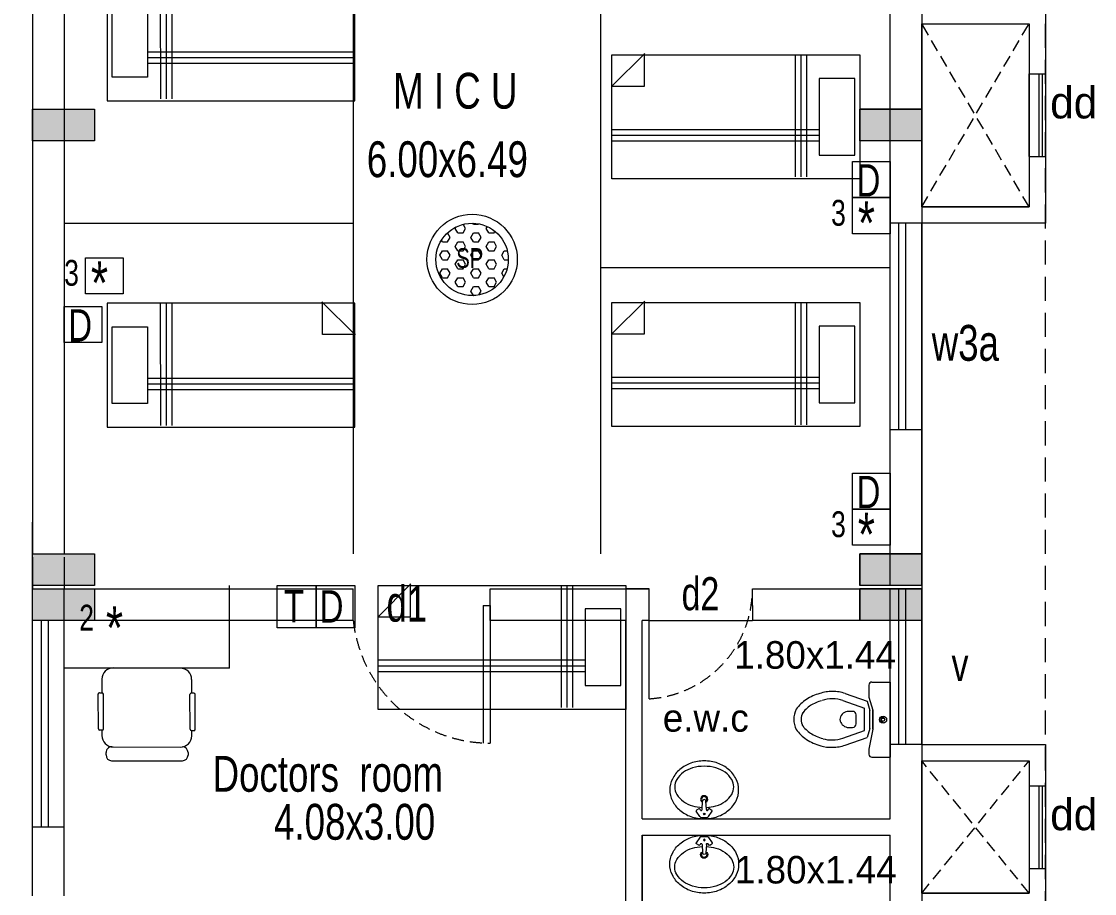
# Model space of a CAD drawing. Header units: metres. Extents: x 191982 to 427160, y -8904 to 80370.
# Drawn here: x 355929 to 363726, y 20274 to 26608 of the extents above; entities that cross this region are included whole.
import ezdxf

# ---------------------------------------------------------------- set-up
doc = ezdxf.new("R2010")
doc.units = ezdxf.units.M
doc.header["$LTSCALE"] = 700
doc.header["$MEASUREMENT"] = 0
doc.linetypes.add('DASHED2', pattern=[0.375, 0.25, -0.125])
doc.linetypes.add('HIDDEN2', pattern=[0.1875, 0.125, -0.0625])
doc.layers.get('0').update_dxf_attribs({"lineweight": 9})
for name, color, linetype, lineweight in [('COLUMN', 7, 'Continuous', 9), ('elevations', 22, 'Continuous', 9), ('FURNITURE', 7, 'Continuous', 9), ('MAIN GATE', 7, 'Continuous', 9), ('NEW PLANS', 7, 'Continuous', 9), ('PLAN', 7, 'Continuous', 9)]:
    doc.layers.add(name, color=color, linetype=linetype, lineweight=lineweight)
doc.styles.add('RVR', font='MOD20.TTF')
doc.styles.get("Standard").update_dxf_attribs({"font": 'swisscl.ttf'})

# ---------------------------------------------------------------- blocks, each defined once
blk = doc.blocks.new('EWC')
at = {"layer": 'COLUMN'}
blk.add_line((-0.2727, 0), (0.2727, 0), dxfattribs=at)
at = {"layer": 'PLAN'}
for p, q in [((-0.2727, -0.1316), (-0.2727, 0)), ((0.2727, -0.1316), (0.2727, 0)), ((-0.2512, -0.1532), (-0.1643, -0.1532)), ((-0.1643, -0.1532), (-0.0685, -0.1258)), ((-0.1341, -0.167), (-0.0654, -0.1474)), ((-0.0685, -0.1258), (0.0685, -0.1258)), ((0.0685, -0.1258), (-0.0685, -0.1258)), ((0.0654, -0.1474), (-0.0654, -0.1474)), ((0.0654, -0.1474), (0.1293, -0.1656)), ((0.0685, -0.1258), (0.2143, -0.1532)), ((0.2143, -0.1532), (0.2512, -0.1532)), ((-0.1895, -0.3249), (-0.1341, -0.167)), ((-0.1386, -0.3427), (-0.0831, -0.1844)), ((0.0788, -0.1844), (-0.0831, -0.1844)), ((0.1343, -0.3427), (0.0788, -0.1844)), ((0.1852, -0.3249), (0.1293, -0.1656)), ((-0.0603, -0.2716), (-0.0603, -0.3111)), ((0.0297, -0.2453), (-0.034, -0.2453)), ((0.056, -0.3111), (0.056, -0.2716))]:
    blk.add_line(p, q, dxfattribs=at)
for radius in [0.026, 0.0118]:
    blk.add_circle((0, -0.0508), radius, dxfattribs=at)
for centre, radius, start, end in [((-0.0141, -0.0486), 0.0036, 90.20714, 251.79286), ((-0.0127, -0.0573), 0.0036, 126.20714, 287.79286), ((0, -0.0508), 0.0153, 184.45592, 193.54408), ((0, -0.0508), 0.0153, 220.45592, 229.54408), ((-0.0065, -0.0635), 0.0036, 162.20714, 323.79286), ((0, -0.0508), 0.0153, 256.45592, 265.54408), ((0.0022, -0.0649), 0.0036, 198.20714, 359.79286), ((0, -0.0508), 0.0153, 292.45592, 301.54408), ((0.0101, -0.0609), 0.0036, 234.20714, 35.79286), ((0, -0.0508), 0.0153, 328.45592, 337.54408), ((0.0141, -0.0531), 0.0036, 270.20714, 71.79286), ((-0.2512, -0.1316), 0.0216, 180, 270), ((0.2512, -0.1316), 0.0216, 270, 360), ((-0.034, -0.2716), 0.0263, 90, 180), ((0.0055, -0.2984), 0.067, 190.92396, 265.02141), ((-0.0109, -0.2978), 0.0682, 279.07843, 348.78496), ((0.0297, -0.2716), 0.0263, 360, 90), ((0.0832, -0.4179), 0.2881, 161.16462, 180), ((0.0832, -0.4179), 0.2342, 161.16462, 180), ((-0.0002, -0.3646), 0.000539, 260.70561, 283.41981), ((-0.0875, -0.4179), 0.2342, 360, 18.83538), ((-0.0875, -0.4179), 0.2881, 360, 18.83538), ((0.0832, -0.4179), 0.2881, 180, 198.83538), ((0.0832, -0.4179), 0.2342, 180, 198.83538), ((-0.0193, -0.4324), 0.1664, 341.16462, 3.77544), ((-0.0193, -0.4324), 0.2203, 341.16462, 3.77544), ((0.1598, -0.4175), 0.3615, 194.96262, 211.78382), ((0.1598, -0.4175), 0.3076, 194.96262, 211.78382), ((-0.1809, -0.4026), 0.3298, 327.64617, 344.75526), ((-0.1809, -0.4026), 0.3837, 327.64617, 344.75526), ((0.1069, -0.4322), 0.3092, 214.63594, 233.93892), ((0.1069, -0.4322), 0.2553, 214.63594, 233.93892), ((-0.1112, -0.4322), 0.2553, 306.06108, 325.36406), ((-0.1112, -0.4322), 0.3092, 306.06108, 325.36406), ((-0.0022, -0.5371), 0.1624, 243.29881, 270), ((-0.0022, -0.5371), 0.1085, 243.29881, 270), ((-0.0022, -0.5371), 0.1085, 270, 296.70119), ((-0.0022, -0.5371), 0.1624, 270, 296.70119)]:
    blk.add_arc(centre, radius, start, end, dxfattribs=at)
blk = doc.blocks.new('BASIN')
at = {"layer": 'PLAN'}
for p, q in [((-0.0664, 0.0159), (-0.1279, 0.0123)), ((-0.0732, 0.0397), (-0.062, 0.0562)), ((-0.0629, 0.0267), (-0.0719, 0.0327)), ((-0.0163, 0.0314), (-0.0551, 0.0576)), ((-0.0103, -0.0193), (-0.0103, 0.0193)), ((-0.0664, -0.0159), (-0.1279, -0.0123)), ((-0.0732, -0.0397), (-0.062, -0.0562)), ((-0.0629, -0.0267), (-0.0719, -0.0327)), ((-0.0163, -0.0315), (-0.0551, -0.0576))]:
    blk.add_line(p, q, dxfattribs=at)
blk.add_lwpolyline([(-0.2102, -0.25, 0.114941), (-0.1316, -0.2317, 0.103853), (-0.0616, -0.1768, 0.091249), (-0.0165, -0.0975, 0.083978), (0, 0, 0.083978), (-0.0165, 0.0975, 0.091249), (-0.0616, 0.1768, 0.103853), (-0.1316, 0.2317, 0.114941), (-0.2102, 0.25, 0.114941), (-0.2887, 0.2317, 0.103853), (-0.3588, 0.1768, 0.091249), (-0.4039, 0.0975, 0.083978), (-0.4204, 0, 0.083978), (-0.4039, -0.0975, 0.091249), (-0.3588, -0.1768, 0.103853), (-0.2887, -0.2317, 0.114941)], format="xyb", close=True, dxfattribs=at)
for points in [[(-0.082, 0.015, 0.058321), (-0.0937, 0.085, 0.08231), (-0.1256, 0.1515, 0.106842), (-0.1772, 0.1994, 0.134388), (-0.2316, 0.2143, 0.134388), (-0.286, 0.1994, 0.106842), (-0.3377, 0.1515, 0.08231), (-0.3696, 0.085, 0.070665), (-0.3816, 0)], [(-0.3816, 0, 0.070665), (-0.3696, -0.085, 0.08231), (-0.3377, -0.1515, 0.106842), (-0.286, -0.1994, 0.134388), (-0.2316, -0.2143, 0.134388), (-0.1772, -0.1994, 0.106842), (-0.1256, -0.1515, 0.08231), (-0.0937, -0.085, 0.058296), (-0.082, -0.015)]]:
    blk.add_lwpolyline(points, format="xyb", dxfattribs=at)
for radius in [0.00569, 0.00369]:
    blk.add_circle((-0.0349, 0), radius, dxfattribs=at)
for centre, radius, start, end in [((-0.142, -0.0004), 0.0257, 30.89641, 331.20825), ((-0.142, -0.0004), 0.0188, 42.66127, 320.64746), ((-0.1279, 0), 0.0123, 89.75733, 270.24267), ((-0.0691, 0.0369), 0.005, 145.96273, 235.96273), ((-0.0663, 0.0218), 0.0059, 268.92232, 55.39757), ((-0.0579, 0.0534), 0.005, 55.96273, 145.96273), ((-0.0247, 0.0197), 0.0144, 358.39997, 54.51472), ((-0.0691, -0.0369), 0.005, 123.91807, 214.03727), ((-0.0663, -0.0218), 0.0059, 304.60243, 91.07768), ((-0.0579, -0.0534), 0.005, 214.03727, 304.00089), ((-0.0247, -0.0197), 0.0144, 305.48528, 1.60003)]:
    blk.add_arc(centre, radius, start, end, dxfattribs=at)
blk = doc.blocks.new('A$C68D14229')
for p, q in [((0.53, 0.15), (0.53, 72.15)), ((0.53, 72.15), (36.53, 72.15)), ((36.53, 72.15), (36.53, 0.15)), ((22.29, 60.4), (22.29, 0.15)), ((23.96, 60.4), (23.96, 0.15)), ((25.62, 60.4), (25.62, 0.15)), ((0.53, 56.71), (36, 56.69)), ((0.53, 55.02), (36, 55.02)), ((0.53, 53.36), (36, 53.36)), ((0.11, 9.73), (9.63, 0.15)), ((9.63, 9.58), (0.11, 9.58)), ((9.63, 0), (9.63, 9.58)), ((36.53, 0.15), (0.53, 0.15))]:
    blk.add_line(p, q)
blk.add_lwpolyline([(29.63, 70.7), (7.38, 70.7), (7.38, 60.4), (29.63, 60.4)], close=True)
blk = doc.blocks.new('CH')
for p, q in [((606477.29, 498287.22), (606457.8, 498287.3)), ((606454.48, 498284), (606454.46, 498280.09)), ((606480.58, 498283.9), (606480.57, 498279.98)), ((606480.58, 498283.9), (606480.57, 498279.98)), ((606453.47, 498269.58), (606453.43, 498279.68)), ((606453.84, 498280.09), (606454.52, 498280.09)), ((606454.97, 498269.58), (606454.93, 498279.67)), ((606480.13, 498269.48), (606480.09, 498279.57)), ((606481.18, 498279.98), (606480.51, 498279.98)), ((606481.64, 498269.47), (606481.6, 498279.56)), ((606454.55, 498269.17), (606453.88, 498269.17)), ((606454.5, 498269.25), (606454.49, 498267.66)), ((606480.54, 498269.06), (606481.22, 498269.06)), ((606480.6, 498267.55), (606480.6, 498269.06)), ((606457.78, 498264.34), (606477.27, 498264.26)), ((606455.69, 498262), (606455.69, 498262.72)), ((606457.34, 498260.34), (606477.88, 498260.34)), ((606479.54, 498262.7), (606479.54, 498261.98))]:
    blk.add_line(p, q)
for centre, radius, start, end in [((606457.78, 498283.99), 3.31, 89.7698, 179.7698), ((606477.27, 498283.91), 3.31, 359.7698, 89.7698), ((606453.84, 498279.68), 0.414, 89.7698, 179.7698), ((606454.52, 498279.67), 0.414, 359.7698, 89.7698), ((606480.51, 498279.57), 0.414, 89.7698, 179.7698), ((606481.18, 498279.57), 0.414, 359.7698, 89.7698), ((606453.88, 498269.58), 0.414, 179.7698, 269.7698), ((606454.56, 498269.58), 0.414, 269.7698, 359.7698), ((606480.55, 498269.48), 0.414, 179.7698, 269.7698), ((606481.22, 498269.47), 0.414, 269.7698, 359.7698), ((606457.8, 498267.64), 3.31, 179.7698, 269.7698), ((606477.29, 498267.57), 3.31, 269.7698, 359.7698), ((606457.34, 498262.71), 1.65, 89.7698, 179.7698), ((606477.89, 498262.71), 1.65, 359.7698, 89.7698), ((606457.34, 498261.99), 1.65, 179.7698, 269.7698), ((606477.88, 498261.99), 1.65, 269.7698, 359.7698)]:
    blk.add_arc(centre, radius, start, end)
blk = doc.blocks.new('DAS')
at = {"layer": 'MAIN GATE'}
h = blk.add_hatch(dxfattribs=at)
h.set_pattern_fill('HEX', color=1, scale=0.3, style=0)
h.paths.add_polyline_path([(-3163.779, -2.1999, 1), (-3163.253, -2.1999, 1)])
at = {"layer": 'MAIN GATE', "color": 5}
for radius in [0.3279, 0.263]:
    blk.add_circle((-3163.516, -2.1999), radius, dxfattribs=at)
at = {"layer": 'NEW PLANS', "color": 7}
blk.add_text('SP', height=0.144, dxfattribs=at).set_placement((-3163.6314, -2.2621))

msp = doc.modelspace()

# ---------------------------------------------------------------- hatches: boundary and pattern name
at = {"layer": 'NEW PLANS'}
for points in [[(356459.904, 25741.692), (356459.904, 25971.692), (356009.904, 25971.692), (356009.904, 25741.692)], [(362249.904, 25971.692), (362249.904, 25741.692), (362019.904, 25741.692), (362019.904, 25971.692)], [(362249.904, 25971.692), (362249.904, 25741.692), (362019.904, 25741.692), (362019.904, 25971.692)], [(362249.904, 25971.692), (362469.904, 25971.692), (362469.904, 25741.692), (362249.904, 25741.692)], [(362249.904, 25971.692), (362469.904, 25971.692), (362469.904, 25741.692), (362249.904, 25741.692)], [(356459.904, 22511.692), (356459.904, 22741.692), (356009.904, 22741.692), (356009.904, 22511.692)], [(356459.904, 22511.692), (356459.904, 22741.692), (356009.904, 22741.692), (356009.904, 22511.692)], [(362249.904, 22741.692), (362249.904, 22511.692), (362019.904, 22511.692), (362019.904, 22741.692)], [(362249.904, 22741.692), (362249.904, 22511.692), (362019.904, 22511.692), (362019.904, 22741.692)], [(362249.904, 22741.692), (362249.904, 22511.692), (362019.904, 22511.692), (362019.904, 22741.692)], [(362249.904, 22741.692), (362249.904, 22511.692), (362019.904, 22511.692), (362019.904, 22741.692)], [(362249.904, 22741.692), (362469.904, 22741.692), (362469.904, 22511.692), (362249.904, 22511.692)], [(362249.904, 22741.692), (362469.904, 22741.692), (362469.904, 22511.692), (362249.904, 22511.692)], [(362249.904, 22741.692), (362469.904, 22741.692), (362469.904, 22511.692), (362249.904, 22511.692)], [(362249.904, 22741.692), (362469.904, 22741.692), (362469.904, 22511.692), (362249.904, 22511.692)], [(356459.904, 22256.692), (356459.904, 22486.692), (356009.904, 22486.692), (356009.904, 22256.692)], [(362249.904, 22486.692), (362249.904, 22256.692), (362019.904, 22256.692), (362019.904, 22486.692)], [(362249.904, 22486.692), (362249.904, 22256.692), (362019.904, 22256.692), (362019.904, 22486.692)], [(362249.904, 22486.692), (362469.904, 22486.692), (362469.904, 22256.692), (362249.904, 22256.692)], [(362249.904, 22486.692), (362469.904, 22486.692), (362469.904, 22256.692), (362249.904, 22256.692)]]:
    msp.add_hatch(color=256, dxfattribs=at).paths.add_polyline_path(points)

# ---------------------------------------------------------------- linework, layer by layer
for points in [[(361967.347, 25591.487), (362239.904, 25591.487), (362239.904, 25329.985), (361967.347, 25329.985)], [(361967.096, 25328.013), (362239.904, 25328.013), (362239.904, 25066.27), (361967.096, 25066.27)], [(356395.32, 24891.933), (356668.127, 24891.933), (356668.127, 24630.191), (356395.32, 24630.191)], [(356239.904, 24537.72), (356512.46, 24537.72), (356512.46, 24276.218), (356239.904, 24276.218)], [(361967.347, 23327.772), (362239.904, 23327.772), (362239.904, 23066.27), (361967.347, 23066.27)], [(361967.096, 23066.27), (362239.904, 23066.27), (362239.904, 22804.527), (361967.096, 22804.527)], [(357787.113, 22511.692), (358069.652, 22511.692), (358069.652, 22204.684), (357787.113, 22204.684)], [(358069.652, 22511.692), (358352.191, 22511.692), (358352.191, 22204.684), (358069.652, 22204.684)]]:
    msp.add_lwpolyline(points, close=True)
at = {"layer": 'elevations'}
for p, q in [((360139.904, 22741.692), (360139.904, 28971.692)), ((358339.904, 27341.692), (358339.904, 22741.692)), ((356239.904, 25141.692), (358339.904, 25141.692)), ((362239.904, 24818.359), (360139.904, 24818.359)), ((358339.904, 22256.692), (358339.904, 22486.692)), ((359333.835, 22256.692), (359333.835, 22486.692))]:
    msp.add_line(p, q, dxfattribs=at)
at = {"layer": 'FURNITURE'}
for q in [(357439.904, 22511.692), (356239.904, 21911.692)]:
    msp.add_line((357439.904, 21911.692), q, dxfattribs=at)
at = {"layer": 'NEW PLANS'}
for p, q in [((362239.904, 24191.692), (362239.904, 30641.692)), ((362239.904, 22741.692), (362239.904, 30641.692)), ((356009.904, 29201.692), (356009.904, 22971.692)), ((356239.904, 29201.692), (356239.904, 26201.692)), ((363369.904, 26711.084), (363369.904, 25141.692)), ((362469.904, 25261.692), (362469.904, 26591.084)), ((362469.904, 25261.692), (362469.904, 26591.084)), ((362469.904, 26201.692), (362469.904, 26591.084)), ((362469.904, 26591.084), (363249.904, 26591.084)), ((362469.904, 26591.084), (363249.904, 26591.084)), ((363249.904, 26591.084), (363249.904, 25261.692)), ((356239.904, 26201.692), (356239.904, 25971.692)), ((363249.904, 26226.388), (363369.904, 26226.388)), ((363249.904, 25626.388), (363249.904, 26226.388)), ((363319.904, 26226.388), (363319.904, 25626.388)), ((363344.904, 26226.388), (363344.904, 25626.388)), ((356239.904, 25971.692), (356239.904, 22971.692)), ((362469.904, 25971.692), (362019.904, 25971.692)), ((362019.904, 25741.692), (362019.904, 25971.692)), ((362019.904, 25971.692), (362019.904, 25741.692)), ((362469.904, 25971.692), (362019.904, 25971.692)), ((362469.904, 25971.692), (362019.904, 25971.692)), ((362469.904, 25971.692), (362019.904, 25971.692)), ((362469.904, 25971.692), (362019.904, 25971.692)), ((362019.904, 25971.692), (362469.904, 25971.692)), ((362019.904, 25971.692), (362469.904, 25971.692)), ((362019.904, 25971.692), (362469.904, 25971.692)), ((362019.904, 25971.692), (362469.904, 25971.692)), ((362019.904, 25971.692), (362469.904, 25971.692)), ((362019.904, 25971.692), (362469.904, 25971.692)), ((362019.904, 25971.692), (362469.904, 25971.692)), ((362019.904, 25971.692), (362469.904, 25971.692)), ((362019.904, 25971.692), (362469.904, 25971.692)), ((362019.904, 25971.692), (362469.904, 25971.692)), ((362019.904, 25971.692), (362469.904, 25971.692)), ((362019.904, 25971.692), (362469.904, 25971.692)), ((362019.904, 25971.692), (362469.904, 25971.692)), ((362019.904, 25971.692), (362469.904, 25971.692)), ((362019.904, 25971.692), (362469.904, 25971.692)), ((362019.904, 25971.692), (362469.904, 25971.692)), ((362019.904, 25971.692), (362469.904, 25971.692)), ((362239.904, 25741.692), (362239.904, 25971.692)), ((362469.904, 25741.692), (362469.904, 25971.692)), ((362469.904, 25741.692), (362469.904, 25971.692)), ((362469.904, 25741.692), (362469.904, 25971.692)), ((362469.904, 25741.692), (362019.904, 25741.692)), ((362469.904, 25741.692), (362019.904, 25741.692)), ((362239.904, 25741.692), (362019.904, 25741.692)), ((363249.904, 25626.388), (363369.904, 25626.388)), ((362469.904, 25261.692), (363249.904, 25261.692)), ((363249.904, 25261.692), (362469.904, 25261.692)), ((362469.904, 25261.692), (363249.904, 25261.692)), ((362469.904, 25141.692), (362239.904, 25141.692)), ((362304.904, 23641.692), (362304.904, 25141.692)), ((362354.904, 23641.692), (362354.904, 25141.692)), ((362469.904, 22741.692), (362469.904, 25141.692)), ((362469.904, 22741.692), (362469.904, 25141.692)), ((363369.904, 25141.692), (362469.904, 25141.692)), ((362239.904, 22741.692), (362239.904, 24071.692)), ((362239.904, 22741.692), (362239.904, 24071.692)), ((362469.904, 23641.692), (362239.904, 23641.692)), ((356009.904, 22741.692), (356009.904, 22971.692)), ((356009.904, 22971.692), (356009.904, 22741.692)), ((356239.904, 22971.692), (356239.904, 22741.692)), ((356009.904, 20256.692), (356009.904, 22716.692)), ((356009.904, 22716.692), (356009.904, 22486.692)), ((356239.904, 22716.692), (356239.904, 22486.692)), ((362469.904, 22741.692), (362019.904, 22741.692)), ((362019.904, 22511.692), (362019.904, 22741.692)), ((362019.904, 22741.692), (362019.904, 22511.692)), ((362469.904, 22741.692), (362019.904, 22741.692)), ((362469.904, 22741.692), (362019.904, 22741.692)), ((362469.904, 22741.692), (362019.904, 22741.692)), ((362469.904, 22741.692), (362019.904, 22741.692)), ((362019.904, 22741.692), (362469.904, 22741.692)), ((362019.904, 22741.692), (362469.904, 22741.692)), ((362019.904, 22741.692), (362469.904, 22741.692)), ((362019.904, 22741.692), (362469.904, 22741.692)), ((362019.904, 22741.692), (362469.904, 22741.692)), ((362019.904, 22741.692), (362469.904, 22741.692)), ((362019.904, 22741.692), (362469.904, 22741.692)), ((362019.904, 22741.692), (362469.904, 22741.692)), ((362019.904, 22741.692), (362469.904, 22741.692)), ((362019.904, 22741.692), (362469.904, 22741.692)), ((362019.904, 22741.692), (362469.904, 22741.692)), ((362019.904, 22741.692), (362469.904, 22741.692)), ((362019.904, 22741.692), (362469.904, 22741.692)), ((362019.904, 22741.692), (362469.904, 22741.692)), ((362019.904, 22741.692), (362469.904, 22741.692)), ((362019.904, 22741.692), (362469.904, 22741.692)), ((362019.904, 22741.692), (362469.904, 22741.692)), ((362469.904, 22741.692), (362019.904, 22741.692)), ((362019.904, 22511.692), (362019.904, 22741.692)), ((362019.904, 22741.692), (362019.904, 22511.692)), ((362469.904, 22741.692), (362019.904, 22741.692)), ((362469.904, 22741.692), (362019.904, 22741.692)), ((362469.904, 22741.692), (362019.904, 22741.692)), ((362469.904, 22741.692), (362019.904, 22741.692)), ((362019.904, 22741.692), (362469.904, 22741.692)), ((362019.904, 22741.692), (362469.904, 22741.692)), ((362019.904, 22741.692), (362469.904, 22741.692)), ((362019.904, 22741.692), (362469.904, 22741.692)), ((362019.904, 22741.692), (362469.904, 22741.692)), ((362019.904, 22741.692), (362469.904, 22741.692)), ((362019.904, 22741.692), (362469.904, 22741.692)), ((362019.904, 22741.692), (362469.904, 22741.692)), ((362019.904, 22741.692), (362469.904, 22741.692)), ((362019.904, 22741.692), (362469.904, 22741.692)), ((362019.904, 22741.692), (362469.904, 22741.692)), ((362019.904, 22741.692), (362469.904, 22741.692)), ((362019.904, 22741.692), (362469.904, 22741.692)), ((362019.904, 22741.692), (362469.904, 22741.692)), ((362019.904, 22741.692), (362469.904, 22741.692)), ((362019.904, 22741.692), (362469.904, 22741.692)), ((362019.904, 22741.692), (362469.904, 22741.692)), ((362239.904, 22511.692), (362239.904, 22741.692)), ((362239.904, 22511.692), (362239.904, 22741.692)), ((362244.904, 22741.692), (362469.904, 22741.692)), ((362244.904, 22741.692), (362469.904, 22741.692)), ((362469.904, 22511.692), (362469.904, 22741.692)), ((362469.904, 22511.692), (362469.904, 22741.692)), ((362469.904, 22511.692), (362469.904, 22741.692)), ((362469.904, 22511.692), (362469.904, 22741.692)), ((362469.904, 22511.692), (362469.904, 22741.692)), ((362469.904, 22511.692), (362469.904, 22741.692)), ((356239.904, 20256.692), (356239.904, 22486.692)), ((356459.904, 22486.692), (358339.904, 22486.692)), ((359333.835, 22486.692), (360489.904, 22486.692)), ((359333.835, 22366.692), (359333.835, 22486.692)), ((359569.904, 22486.692), (360489.904, 22486.692)), ((360489.904, 22486.692), (360319.904, 22486.692)), ((360489.904, 21688.256), (360489.904, 22486.692)), ((361239.904, 22486.692), (362019.904, 22486.692)), ((361239.904, 22366.692), (361239.904, 22486.692)), ((361239.904, 22486.692), (362469.904, 22486.692)), ((362469.904, 22486.692), (362019.904, 22486.692)), ((362019.904, 22256.692), (362019.904, 22486.692)), ((362019.904, 22486.692), (362019.904, 22256.692)), ((362469.904, 22486.692), (362019.904, 22486.692)), ((362469.904, 22486.692), (362019.904, 22486.692)), ((362469.904, 22486.692), (362019.904, 22486.692)), ((362469.904, 22486.692), (362019.904, 22486.692)), ((362019.904, 22486.692), (362469.904, 22486.692)), ((362019.904, 22486.692), (362469.904, 22486.692)), ((362019.904, 22486.692), (362469.904, 22486.692)), ((362019.904, 22486.692), (362469.904, 22486.692)), ((362019.904, 22486.692), (362469.904, 22486.692)), ((362019.904, 22486.692), (362469.904, 22486.692)), ((362019.904, 22486.692), (362469.904, 22486.692)), ((362019.904, 22486.692), (362469.904, 22486.692)), ((362019.904, 22486.692), (362469.904, 22486.692)), ((362019.904, 22486.692), (362469.904, 22486.692)), ((362019.904, 22486.692), (362469.904, 22486.692)), ((362019.904, 22486.692), (362469.904, 22486.692)), ((362019.904, 22486.692), (362469.904, 22486.692)), ((362019.904, 22486.692), (362469.904, 22486.692)), ((362019.904, 22486.692), (362469.904, 22486.692)), ((362019.904, 22486.692), (362469.904, 22486.692)), ((362019.904, 22486.692), (362469.904, 22486.692)), ((362239.904, 20816.692), (362239.904, 22486.692)), ((362239.904, 20816.692), (362239.904, 22486.692)), ((362239.904, 20816.692), (362239.904, 22486.692)), ((362239.904, 22256.692), (362239.904, 22486.692)), ((362244.904, 22486.692), (362469.904, 22486.692)), ((362304.904, 21356.692), (362304.904, 22486.692)), ((362354.904, 21356.692), (362354.904, 22486.692)), ((362469.904, 21356.692), (362469.904, 22486.692)), ((362469.904, 21356.692), (362469.904, 22486.692)), ((362469.904, 22256.692), (362469.904, 22486.692)), ((362469.904, 22256.692), (362469.904, 22486.692)), ((362469.904, 22256.692), (362469.904, 22486.692)), ((359283.835, 22366.692), (359283.835, 21366.692)), ((359283.835, 22366.692), (359333.835, 22366.692)), ((359333.835, 22366.692), (359333.835, 21366.692)), ((361239.904, 22366.692), (361239.904, 22256.692)), ((356074.904, 20756.692), (356074.904, 22256.692)), ((356124.904, 20756.692), (356124.904, 22256.692)), ((358339.904, 22256.692), (356459.904, 22256.692)), ((360319.904, 22256.692), (359333.835, 22256.692)), ((360319.904, 20696.692), (360319.904, 22256.692)), ((360439.904, 20816.692), (360439.904, 22256.692)), ((360489.904, 22256.692), (360439.904, 22256.692)), ((360489.904, 22256.692), (361239.904, 22256.692)), ((362019.904, 22256.692), (361239.904, 22256.692)), ((356009.904, 21101.692), (356009.904, 22101.692)), ((362469.904, 21356.692), (362239.904, 21356.692)), ((362469.904, 21356.692), (363369.904, 21356.692)), ((363369.904, 21356.692), (363369.904, 20156.692)), ((362469.904, 20276.692), (362469.904, 21236.692)), ((362469.904, 20276.692), (362469.904, 21236.692)), ((362469.904, 21236.692), (363249.904, 21236.692)), ((363249.904, 21056.692), (363369.904, 21056.692)), ((363319.904, 21056.692), (363319.904, 20456.692)), ((363344.904, 21056.692), (363344.904, 20456.692)), ((360439.904, 20816.692), (362239.904, 20816.692)), ((356239.904, 20756.692), (356009.904, 20756.692)), ((360319.904, 20056.692), (360319.904, 20696.692)), ((360439.904, 20056.692), (360439.904, 20696.692)), ((360439.904, 20696.692), (362239.904, 20696.692)), ((360439.904, 20696.692), (360439.904, 20056.692)), ((362239.904, 20576.692), (362239.904, 20696.692)), ((362239.904, 20576.692), (362239.904, 20696.692)), ((362239.904, 20576.692), (362239.904, 20696.692)), ((362239.904, 20456.692), (362239.904, 20696.692)), ((362239.904, 19256.692), (362239.904, 20456.692)), ((362239.904, 19256.692), (362239.904, 20456.692)), ((362239.904, 19256.692), (362239.904, 20456.692)), ((363249.904, 20456.692), (363369.904, 20456.692)), ((362469.904, 20276.692), (363249.904, 20276.692))]:
    msp.add_line(p, q, dxfattribs=at)
at = {"layer": 'NEW PLANS', "linetype": 'HIDDEN2'}
for p, q in [((362469.904, 25261.692), (363249.904, 26591.084)), ((363249.904, 25261.692), (362469.904, 26591.084)), ((362469.904, 20276.692), (363249.904, 21236.692)), ((363249.904, 20276.692), (362469.904, 21236.692))]:
    msp.add_line(p, q, dxfattribs=at)
at = {"layer": 'NEW PLANS'}
for points in [[(362469.904, 26591.084), (362469.904, 25261.692)], [(362469.904, 26591.084), (362469.904, 25261.692)], [(362469.904, 25141.692), (362469.904, 22741.692)], [(362469.904, 25141.692), (362469.904, 22741.692)], [(362469.904, 22486.692), (362469.904, 21356.692)], [(362469.904, 21236.692), (362469.904, 20276.692)], [(362469.904, 21236.692), (363249.904, 21236.692), (363249.904, 20276.692), (362469.904, 20276.692)]]:
    msp.add_lwpolyline(points, dxfattribs=at)
for points in [[(356009.904, 25741.692), (356009.904, 25971.692), (356459.904, 25971.692), (356459.904, 25741.692)], [(362019.904, 25741.692), (362019.904, 25971.692), (362469.904, 25971.692), (362469.904, 25741.692)], [(362019.904, 25741.692), (362019.904, 25971.692), (362469.904, 25971.692), (362469.904, 25741.692)], [(356009.904, 22511.692), (356009.904, 22741.692), (356459.904, 22741.692), (356459.904, 22511.692)], [(356009.904, 22511.692), (356009.904, 22741.692), (356459.904, 22741.692), (356459.904, 22511.692)], [(362019.904, 22511.692), (362019.904, 22741.692), (362469.904, 22741.692), (362469.904, 22511.692)], [(362019.904, 22511.692), (362019.904, 22741.692), (362469.904, 22741.692), (362469.904, 22511.692)], [(362019.904, 22511.692), (362019.904, 22741.692), (362469.904, 22741.692), (362469.904, 22511.692)], [(362019.904, 22511.692), (362019.904, 22741.692), (362469.904, 22741.692), (362469.904, 22511.692)], [(356009.904, 22256.692), (356009.904, 22486.692), (356459.904, 22486.692), (356459.904, 22256.692)], [(362019.904, 22256.692), (362019.904, 22486.692), (362469.904, 22486.692), (362469.904, 22256.692)], [(362019.904, 22256.692), (362019.904, 22486.692), (362469.904, 22486.692), (362469.904, 22256.692)]]:
    msp.add_lwpolyline(points, close=True, dxfattribs=at)
at = {"layer": 'NEW PLANS', "linetype": 'HIDDEN2'}
for centre, radius, start, end in [((360439.904, 22486.692), 800, 273.5833217, 0), ((359333.835, 22366.692), 1000, 186.3153156, 270)]:
    msp.add_arc(centre, radius, start, end, dxfattribs=at)
at = {"layer": 'PLAN', "linetype": 'DASHED2'}
msp.add_lwpolyline([(363369.904, 15653.9), (363369.904, 55414.485), (359842.696, 58941.692), (357139.904, 58941.692), (357139.904, 62171.692), (353909.904, 62171.692), (353909.904, 64874.485), (350382.696, 68401.692), (330027.111, 68401.692), (326269.904, 64644.485), (326269.904, 62171.692), (323039.904, 62171.692), (323039.904, 58941.692), (320337.111, 58941.692), (316809.904, 55414.485), (316809.904, 15653.9)], dxfattribs=at)
at = {"layer": 'PLAN'}
msp.add_lwpolyline([(317709.904, 16026.692), (317709.904, 55041.692), (320709.904, 58041.692), (323939.904, 58041.692), (323939.904, 61271.692), (327169.904, 61271.692), (327169.904, 64271.692), (330399.904, 67501.692), (350009.904, 67501.692), (353009.904, 64501.692), (353009.904, 61271.692), (356239.904, 61271.692), (356239.904, 58041.692), (359469.904, 58041.692), (362469.904, 55041.692), (362469.904, 16026.692), (359239.904, 12796.692), (356239.904, 12796.692), (356239.904, 9566.692), (353009.904, 9566.692), (353009.904, 7416.692)], dxfattribs=at)

# ---------------------------------------------------------------- block references
at = {"layer": 'FURNITURE', "yscale": 25.000000000091}
for p, xscale, zscale, rotation in [((358355.973, 26944.788), -25.000000000091, 25, 90), ((360216.031, 26377.96), 25.000000000091, 25.000000000091, 270), ((358355.973, 24573.913), -25.000000000091, 25, 90), ((360216.031, 24579.005), 25.000000000091, 25.000000000091, 270), ((358516.031, 22524.892), 25.000000000091, 25.000000000091, 270)]:
    msp.add_blockref('A$C68D14229', p, dxfattribs=dict(at, xscale=xscale, zscale=zscale, rotation=rotation))
at = {"layer": 'FURNITURE', "xscale": 25.000000000091, "yscale": 25.000000000091, "zscale": 25.000000000091}
msp.add_blockref('CH', (-14804848.634, -12435269.779), dxfattribs=at)
at = {"layer": 'MAIN GATE', "xscale": 1000, "yscale": 1000, "zscale": 1000}
msp.add_blockref('DAS', (3522719.616, 27079.391), dxfattribs=at)
at = {"layer": 'NEW PLANS', "yscale": 1000, "zscale": 1000, "rotation": 270}
for name, p, xscale in [('EWC', (362239.904, 21536.692), 1000), ('BASIN', (360889.904, 20816.692), 1000), ('BASIN', (360889.904, 20697.255), -1000)]:
    msp.add_blockref(name, p, dxfattribs=dict(at, xscale=xscale))

# ---------------------------------------------------------------- texts
at = {"attachment_point": 1}
for s, insert, char_height, width in [('D', (361996.35, 25571.072), 234.375, 128.74319), ('3', (361811.68, 25311.68), 187.5, 102.99455), ('*', (362005.767, 25300.792), 312.5, 171.65759), ('3', (356239.904, 24875.601), 187.5, 102.99455), ('*', (356433.991, 24864.713), 312.5, 171.65759), ('D', (356268.906, 24517.304), 234.375, 128.74319), ('D', (361996.35, 23307.357), 234.375, 128.74319), ('3', (361811.68, 23049.938), 187.5, 102.99455), ('*', (362005.767, 23039.05), 312.5, 171.65759), ('T', (357835.787, 22477.842), 234.375, 128.74319), ('D', (358095.306, 22476.389), 234.375, 128.74319), ('2', (356348.923, 22371.519), 187.5, 102.99455), ('*', (356543.011, 22360.631), 312.5, 171.65759)]:
    msp.add_mtext(s, dxfattribs=dict(at, insert=insert, char_height=char_height, width=width))
at = {"layer": 'NEW PLANS'}
for s, height, p in [('M I C U', 260, (358629.452, 25974.292)), ('6.00x6.49', 260, (358438.272, 25476.958)), ('w3a', 260, (362542.763, 24143.289)), ('d2', 240, (360725.59, 22331.618)), ('d1', 260, (358581.298, 22248.569)), ('v', 240, (362686.75, 21817.226)), ('Doctors  room', 260, (357318.111, 21013.26)), ('4.08x3.00', 260, (357764.501, 20664.931))]:
    msp.add_text(s, height=height, dxfattribs=at).set_placement(p)
at = {"layer": 'NEW PLANS', "style": 'RVR'}
for s, height, p in [('dd', 230, (363403.335, 25903.453)), ('1.80x1.44', 200, (361107.81, 21906.932)), ('e.w.c', 200, (360588.727, 21449.265)), ('dd', 230, (363403.335, 20733.757)), ('1.80x1.44', 200, (361112.81, 20346.932))]:
    msp.add_text(s, height=height, dxfattribs=at).set_placement(p)

doc.saveas('drawing.dxf')
